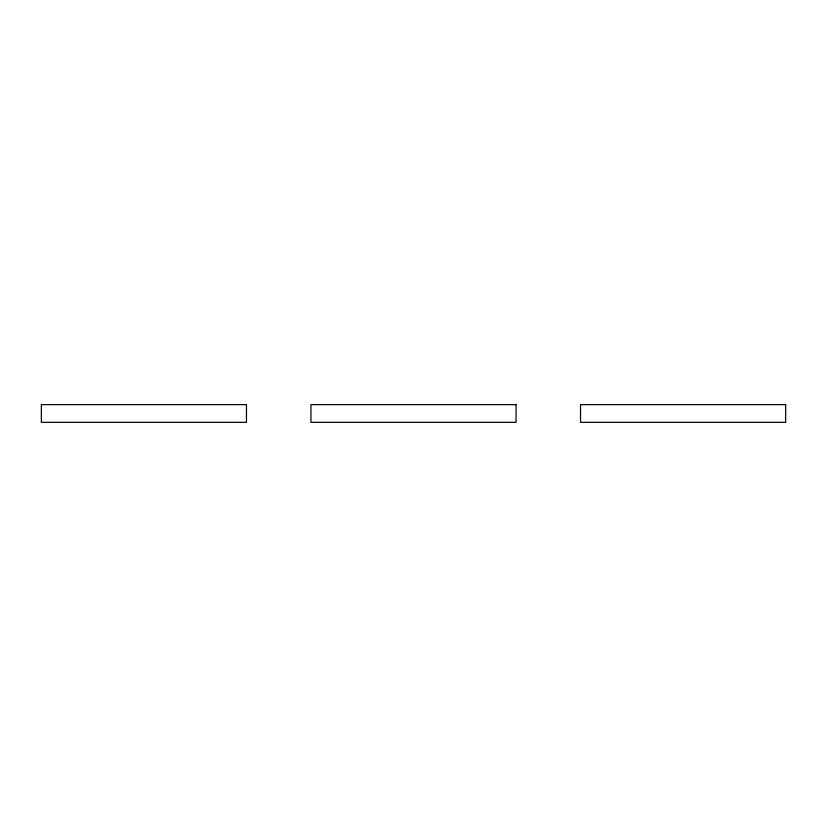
<?xml version="1.0" encoding="UTF-8"?>
<svg xmlns="http://www.w3.org/2000/svg" width="827" height="827" viewBox="0 0 827 827"><rect width="100%" height="100%" fill="white"/><g stroke="black" fill="none" stroke-linecap="round" stroke-linejoin="round"><path stroke-width="1.24" d="M246.467 404.651L41.35 404.651L41.35 422.349L246.467 422.349L246.467 404.651M516.058 404.651L310.942 404.651L310.942 422.349L516.058 422.349L516.058 404.651M785.65 404.651L580.533 404.651L580.533 422.349L785.65 422.349L785.65 404.651"/></g></svg>
